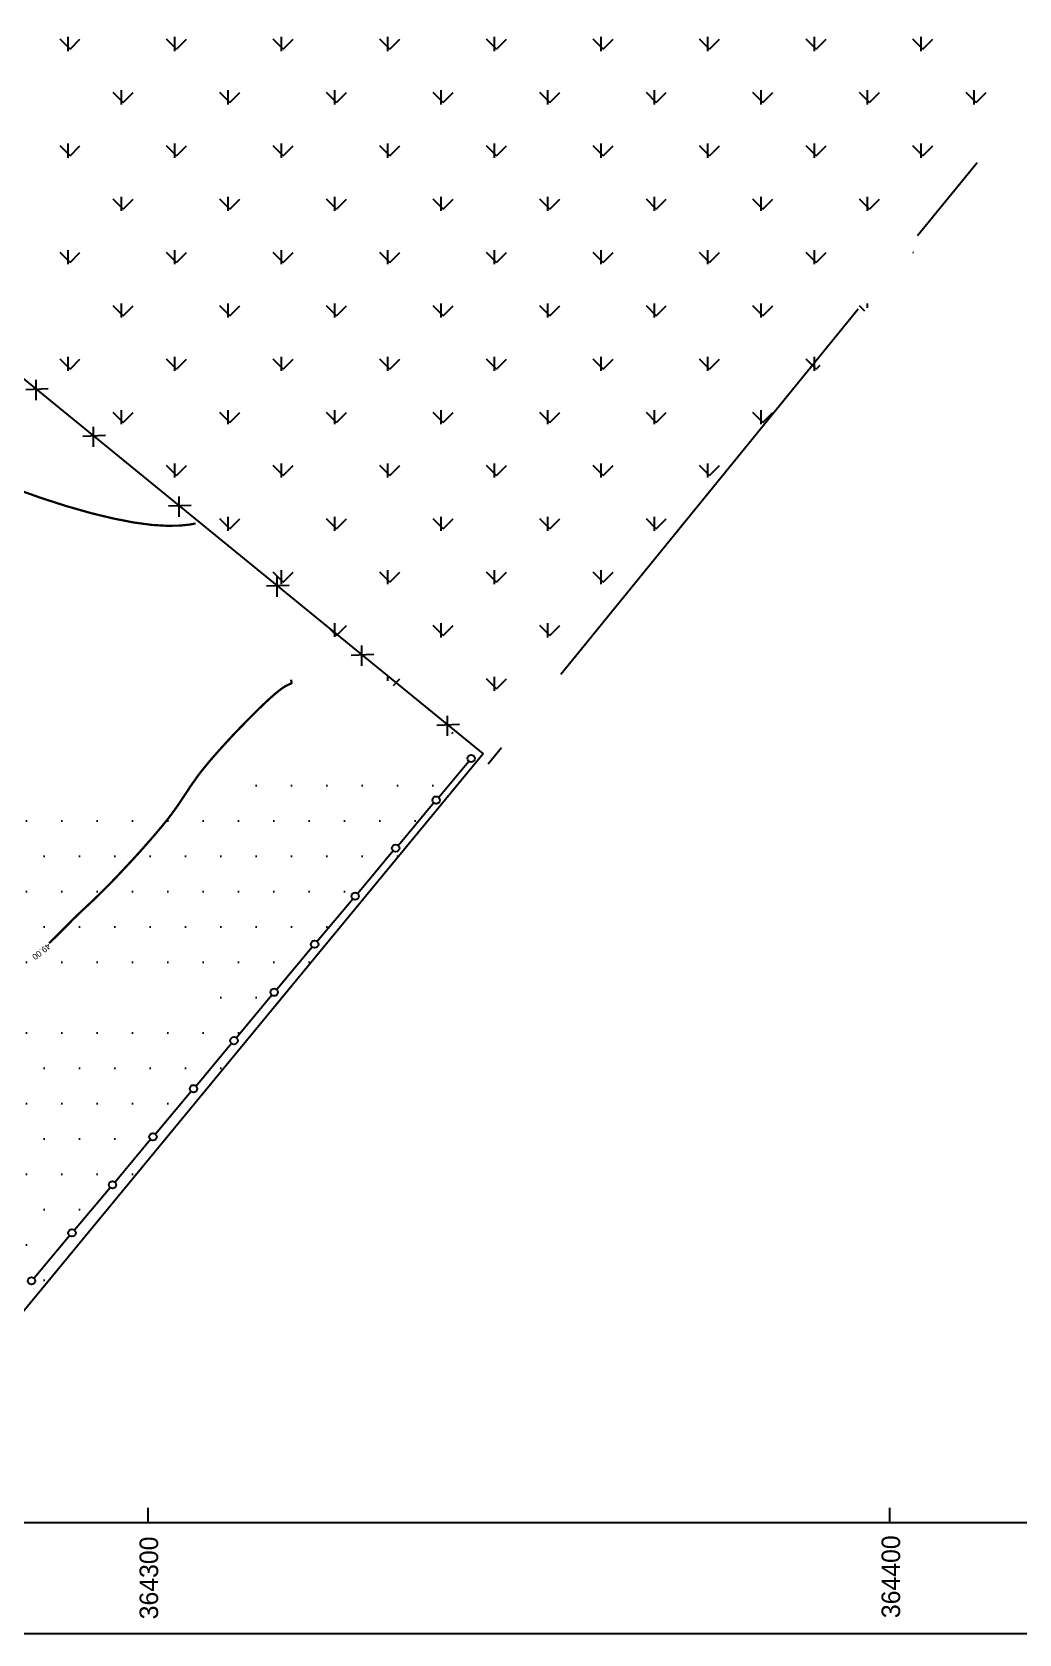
# Model space of a CAD drawing. Header units: metres. Extents: x 64 to 796628, y 142 to 671743.
# Drawn here: x 364284.4 to 364417.4, y 375585 to 375800.9 of the extents above; entities that cross this region are included whole.
import ezdxf

# ---------------------------------------------------------------- set-up
doc = ezdxf.new("R2010")
doc.units = ezdxf.units.M
doc.header["$LTSCALE"] = 2
doc.linetypes.add('AXES', pattern=[50.8, 31.75, -6.35, 6.35, -6.35])
for name, color, linetype in [('Batiment', 1, 'Continuous'), ('Cotation Courbes de niveau', 246, 'Continuous'), ('COURBE PRINCIPALE', 246, 'Continuous'), ('Limtes végétative', 92, 'Continuous'), ('vegetation', 94, 'Continuous')]:
    doc.layers.add(name, color=color, linetype=linetype)
for name, color, linetype, lineweight in [("Lingne d'arbres", 3, 'Continuous', 25), ('MUR IAV', 7, 'AXES', 25), ('SYMBOL_CLOTURE', 7, 'Continuous', 25)]:
    doc.layers.add(name, color=color, linetype=linetype, lineweight=lineweight)

msp = doc.modelspace()

# ---------------------------------------------------------------- hatches: boundary and pattern name
at = {"layer": 'Limtes végétative'}
h = msp.add_hatch(dxfattribs=at)
h.set_pattern_fill('DOTS', color=256, scale=3, style=0)
edge = h.paths.add_edge_path()
edge.add_line((364280.75, 375756.19), (364345.17, 375703.61))
edge.add_line((364230.28, 375688.29), (364283.72, 375753.76))
edge.add_line((364345.16, 375703.61), (364319.37, 375672.35))
edge.add_line((364233.79, 375661.33), (364279.31, 375623.78))
edge.add_line((364218.5, 375673.94), (364233.63, 375661.46))
edge.add_line((364226.07, 375683.14), (364228.8, 375686.47))
edge.add_line((364226.07, 375683.14), (364218.5, 375673.95))
edge.add_line((364319.37, 375672.35), (364279.31, 375623.78))

# ---------------------------------------------------------------- linework, layer by layer
for p, q in [((364345.16, 375703.61), (364319.37, 375672.35)), ((364319.37, 375672.35), (364279.31, 375623.78))]:
    msp.add_line(p, q)
at = {"layer": 'Batiment', "color": 0}
for p, q in [((364300, 375600), (364300, 375602)), ((364400, 375600), (364400, 375602)), ((364700, 375585), (363655, 375585))]:
    msp.add_line(p, q, dxfattribs=at)
msp.add_lwpolyline([(363900, 375600), (364700, 375600), (364700, 376600), (363900, 376600)], close=True, dxfattribs=at)
at = {"layer": 'COURBE PRINCIPALE', "const_width": 0.3, "flags": 128}
for points, elevation in [([(364267.77, 375747.34), (364268.87, 375746.38), (364270.87, 375744.89), (364273.24, 375743.42), (364275.99, 375741.97), (364279.04, 375740.58), (364282.29, 375739.27), (364285.65, 375738.07), (364289.01, 375736.99), (364292.27, 375736.06), (364295.34, 375735.32), (364298.12, 375734.78), (364300.52, 375734.46), (364302.57, 375734.34), (364304.29, 375734.37), (364305.73, 375734.52), (364306.4, 375734.66)], 48), ([(364319.27, 375713.59), (364319.27, 375713.59), (364319.27, 375713.59), (364319.27, 375713.59), (364319.27, 375713.58), (364319.27, 375713.57), (364319.28, 375713.56), (364319.28, 375713.54), (364319.29, 375713.51), (364319.29, 375713.47), (364319.3, 375713.43), (364319.31, 375713.39), (364319.32, 375713.34), (364319.33, 375713.3), (364319.34, 375713.25), (364319.34, 375713.21), (364319.34, 375713.18), (364319.33, 375713.15), (364319.32, 375713.13), (364319.29, 375713.1), (364319.25, 375713.08), (364319.19, 375713.05), (364319.12, 375713.02), (364319.01, 375712.97), (364318.88, 375712.91), (364318.72, 375712.84), (364318.51, 375712.73), (364318.25, 375712.56), (364317.91, 375712.33), (364317.49, 375712), (364316.97, 375711.57), (364316.34, 375711.01), (364315.58, 375710.3), (364314.69, 375709.44), (364313.7, 375708.45), (364312.64, 375707.37), (364311.54, 375706.23), (364310.45, 375705.05), (364309.4, 375703.89), (364308.42, 375702.77), (364307.55, 375701.72), (364306.81, 375700.78), (364306.19, 375699.91), (364305.63, 375699.11), (364305.12, 375698.32), (364304.6, 375697.54), (364304.05, 375696.72), (364303.43, 375695.85), (364302.71, 375694.89), (364301.85, 375693.83), (364300.89, 375692.69), (364299.85, 375691.5), (364298.78, 375690.29), (364297.69, 375689.1), (364296.63, 375687.97), (364295.64, 375686.91), (364294.73, 375685.98), (364293.95, 375685.19), (364293.26, 375684.52), (364292.66, 375683.93), (364292.1, 375683.41), (364291.57, 375682.91), (364291.03, 375682.41), (364290.47, 375681.88), (364289.86, 375681.28), (364289.18, 375680.59), (364288.42, 375679.83), (364287.6, 375679.01), (364286.73, 375678.16), (364286.66, 375678.09)], 49)]:
    msp.add_lwpolyline(points, dxfattribs=dict(at, elevation=elevation))
at = {"layer": "Lingne d'arbres"}
for p, q in [((364343.24, 375702.59), (364339.19, 375697.73)), ((364338.51, 375696.99), (364333.73, 375691.25)), ((364333.05, 375690.52), (364328.28, 375684.77)), ((364327.6, 375684.04), (364322.81, 375678.31)), ((364322.13, 375677.57), (364317.35, 375671.83)), ((364316.67, 375671.09), (364311.9, 375665.35)), ((364311.26, 375664.57), (364306.48, 375658.83)), ((364305.8, 375658.09), (364301.01, 375652.35)), ((364300.34, 375651.62), (364295.57, 375645.87)), ((364294.88, 375645.14), (364290.09, 375639.4)), ((364289.42, 375638.67), (364284.63, 375632.93))]:
    msp.add_line(p, q, dxfattribs=at)
for centre in [(364343.54, 375702.99), (364338.83, 375697.38), (364333.37, 375690.9), (364327.91, 375684.43), (364322.45, 375677.95), (364316.99, 375671.48), (364311.58, 375664.95), (364306.12, 375658.48), (364300.66, 375652), (364295.2, 375645.53), (364289.74, 375639.05), (364284.28, 375632.58)]:
    msp.add_circle(centre, 0.5, dxfattribs=at)
at = {"layer": 'MUR IAV'}
msp.add_line((364523.93, 375921.19), (364345.85, 375702.24), dxfattribs=at)
at = {"layer": 'SYMBOL_CLOTURE'}
for p, q in [((364280.75, 375756.19), (364345.17, 375703.61)), ((364284.93, 375751.28, -8.4), (364284.92, 375754, -8.4)), ((364283.5, 375752.73, -8.4), (364286.54, 375752.85, -8.4)), ((364292.65, 375744.98, -8.4), (364292.64, 375747.7, -8.4)), ((364291.22, 375746.43, -8.4), (364294.27, 375746.55, -8.4)), ((364304.18, 375735.57, -8.4), (364304.17, 375738.29, -8.4)), ((364302.75, 375737.02, -8.4), (364305.79, 375737.14, -8.4)), ((364317.41, 375724.78, -8.4), (364317.39, 375727.51, -8.4)), ((364315.97, 375726.23, -8.4), (364319.02, 375726.35, -8.4)), ((364327.38, 375716.91, -8.4), (364330.43, 375717.03, -8.4)), ((364328.81, 375715.46, -8.4), (364328.8, 375718.19, -8.4)), ((364340.37, 375706.02, -8.4), (364340.36, 375708.75, -8.4)), ((364338.94, 375707.47, -8.4), (364341.99, 375707.59, -8.4))]:
    msp.add_line(p, q, dxfattribs=at)
at = {"layer": 'vegetation', "ltscale": 0.001}
for p, q in [((364289.48, 375798.57), (364288.13, 375799.92)), ((364289.23, 375798.32), (364289.23, 375800.22)), ((364289.48, 375798.57), (364290.82, 375799.92)), ((364303.85, 375798.57), (364302.5, 375799.92)), ((364303.6, 375798.32), (364303.6, 375800.22)), ((364303.85, 375798.57), (364305.19, 375799.92)), ((364318.21, 375798.57), (364316.87, 375799.92)), ((364317.97, 375798.32), (364317.97, 375800.22)), ((364318.21, 375798.57), (364319.56, 375799.92)), ((364332.58, 375798.57), (364331.24, 375799.92)), ((364332.33, 375798.32), (364332.33, 375800.22)), ((364332.58, 375798.57), (364333.93, 375799.92)), ((364346.95, 375798.57), (364345.6, 375799.92)), ((364346.7, 375798.32), (364346.7, 375800.22)), ((364346.95, 375798.57), (364348.3, 375799.92)), ((364361.32, 375798.57), (364359.97, 375799.92)), ((364361.07, 375798.32), (364361.07, 375800.22)), ((364361.32, 375798.57), (364362.67, 375799.92)), ((364375.69, 375798.57), (364374.34, 375799.92)), ((364375.44, 375798.32), (364375.44, 375800.22)), ((364375.69, 375798.57), (364377.04, 375799.92)), ((364390.06, 375798.57), (364388.71, 375799.92)), ((364389.81, 375798.32), (364389.81, 375800.22)), ((364390.06, 375798.57), (364391.4, 375799.92)), ((364404.42, 375798.57), (364403.08, 375799.92)), ((364404.18, 375798.32), (364404.18, 375800.22)), ((364404.42, 375798.57), (364405.77, 375799.92)), ((364296.66, 375791.39), (364295.31, 375792.74)), ((364296.41, 375791.13), (364296.41, 375793.04)), ((364296.66, 375791.39), (364298.01, 375792.74)), ((364311.03, 375791.39), (364309.68, 375792.74)), ((364310.78, 375791.13), (364310.78, 375793.04)), ((364311.03, 375791.39), (364312.38, 375792.74)), ((364325.4, 375791.39), (364324.05, 375792.74)), ((364325.15, 375791.13), (364325.15, 375793.04)), ((364325.4, 375791.39), (364326.75, 375792.74)), ((364339.77, 375791.39), (364338.42, 375792.74)), ((364339.52, 375791.13), (364339.52, 375793.04)), ((364339.77, 375791.39), (364341.11, 375792.74)), ((364354.14, 375791.39), (364352.79, 375792.74)), ((364353.89, 375791.13), (364353.89, 375793.04)), ((364354.14, 375791.39), (364355.48, 375792.74)), ((364368.5, 375791.39), (364367.16, 375792.74)), ((364368.26, 375791.13), (364368.26, 375793.04)), ((364368.5, 375791.39), (364369.85, 375792.74)), ((364382.87, 375791.39), (364381.53, 375792.74)), ((364382.62, 375791.13), (364382.62, 375793.04)), ((364382.87, 375791.39), (364384.22, 375792.74)), ((364397.24, 375791.39), (364395.89, 375792.74)), ((364396.99, 375791.13), (364396.99, 375793.04)), ((364397.24, 375791.39), (364398.59, 375792.74)), ((364411.61, 375791.39), (364410.26, 375792.74)), ((364411.36, 375791.13), (364411.36, 375793.04)), ((364411.61, 375791.39), (364412.96, 375792.74)), ((364289.48, 375784.21), (364288.13, 375785.55)), ((364289.23, 375783.95), (364289.23, 375785.85)), ((364289.48, 375784.21), (364290.82, 375785.55)), ((364303.85, 375784.21), (364302.5, 375785.55)), ((364303.6, 375783.95), (364303.6, 375785.85)), ((364303.85, 375784.21), (364305.19, 375785.55)), ((364318.21, 375784.21), (364316.87, 375785.55)), ((364317.97, 375783.95), (364317.97, 375785.85)), ((364318.21, 375784.21), (364319.56, 375785.55)), ((364332.58, 375784.21), (364331.24, 375785.55)), ((364332.33, 375783.95), (364332.33, 375785.85)), ((364332.58, 375784.21), (364333.93, 375785.55)), ((364346.95, 375784.21), (364345.6, 375785.55)), ((364346.7, 375783.95), (364346.7, 375785.85)), ((364346.95, 375784.21), (364348.3, 375785.55)), ((364361.32, 375784.21), (364359.97, 375785.55)), ((364361.07, 375783.95), (364361.07, 375785.85)), ((364361.32, 375784.21), (364362.67, 375785.55)), ((364375.69, 375784.21), (364374.34, 375785.55)), ((364375.44, 375783.95), (364375.44, 375785.85)), ((364375.69, 375784.21), (364377.04, 375785.55)), ((364390.06, 375784.21), (364388.71, 375785.55)), ((364389.81, 375783.95), (364389.81, 375785.85)), ((364390.06, 375784.21), (364391.4, 375785.55)), ((364404.42, 375784.21), (364403.08, 375785.55)), ((364404.18, 375783.95), (364404.18, 375785.85)), ((364404.42, 375784.21), (364405.77, 375785.55)), ((364296.66, 375777.02), (364295.31, 375778.37)), ((364296.41, 375776.77), (364296.41, 375778.67)), ((364296.66, 375777.02), (364298.01, 375778.37)), ((364311.03, 375777.02), (364309.68, 375778.37)), ((364310.78, 375776.77), (364310.78, 375778.67)), ((364311.03, 375777.02), (364312.38, 375778.37)), ((364325.4, 375777.02), (364324.05, 375778.37)), ((364325.15, 375776.77), (364325.15, 375778.67)), ((364325.4, 375777.02), (364326.75, 375778.37)), ((364339.77, 375777.02), (364338.42, 375778.37)), ((364339.52, 375776.77), (364339.52, 375778.67)), ((364339.77, 375777.02), (364341.11, 375778.37)), ((364354.14, 375777.02), (364352.79, 375778.37)), ((364353.89, 375776.77), (364353.89, 375778.67)), ((364354.14, 375777.02), (364355.48, 375778.37)), ((364368.5, 375777.02), (364367.16, 375778.37)), ((364368.26, 375776.77), (364368.26, 375778.67)), ((364368.5, 375777.02), (364369.85, 375778.37)), ((364382.87, 375777.02), (364381.53, 375778.37)), ((364382.62, 375776.77), (364382.62, 375778.67)), ((364382.87, 375777.02), (364384.22, 375778.37)), ((364397.24, 375777.02), (364395.89, 375778.37)), ((364396.99, 375776.77), (364396.99, 375778.67)), ((364397.24, 375777.02), (364398.59, 375778.37)), ((364289.48, 375769.84), (364288.13, 375771.18)), ((364289.23, 375769.58), (364289.23, 375771.49)), ((364289.48, 375769.84), (364290.82, 375771.18)), ((364303.85, 375769.84), (364302.5, 375771.18)), ((364303.6, 375769.58), (364303.6, 375771.49)), ((364303.85, 375769.84), (364305.19, 375771.18)), ((364318.21, 375769.84), (364316.87, 375771.18)), ((364317.97, 375769.58), (364317.97, 375771.49)), ((364318.21, 375769.84), (364319.56, 375771.18)), ((364332.58, 375769.84), (364331.24, 375771.18)), ((364332.33, 375769.58), (364332.33, 375771.49)), ((364332.58, 375769.84), (364333.93, 375771.18)), ((364346.95, 375769.84), (364345.6, 375771.18)), ((364346.7, 375769.58), (364346.7, 375771.49)), ((364346.95, 375769.84), (364348.3, 375771.18)), ((364361.32, 375769.84), (364359.97, 375771.18)), ((364361.07, 375769.58), (364361.07, 375771.49)), ((364361.32, 375769.84), (364362.67, 375771.18)), ((364375.69, 375769.84), (364374.34, 375771.18)), ((364375.44, 375769.58), (364375.44, 375771.49)), ((364375.69, 375769.84), (364377.04, 375771.18)), ((364390.06, 375769.84), (364388.71, 375771.18)), ((364389.81, 375769.58), (364389.81, 375771.49)), ((364390.06, 375769.84), (364391.4, 375771.18)), ((364403.16, 375771.11), (364403.08, 375771.18)), ((364296.66, 375762.65), (364295.31, 375764)), ((364296.41, 375762.4), (364296.41, 375764.3)), ((364296.66, 375762.65), (364298.01, 375764)), ((364311.03, 375762.65), (364309.68, 375764)), ((364310.78, 375762.4), (364310.78, 375764.3)), ((364311.03, 375762.65), (364312.38, 375764)), ((364325.4, 375762.65), (364324.05, 375764)), ((364325.15, 375762.4), (364325.15, 375764.3)), ((364325.4, 375762.65), (364326.75, 375764)), ((364339.77, 375762.65), (364338.42, 375764)), ((364339.52, 375762.4), (364339.52, 375764.3)), ((364339.77, 375762.65), (364341.11, 375764)), ((364354.14, 375762.65), (364352.79, 375764)), ((364353.89, 375762.4), (364353.89, 375764.3)), ((364354.14, 375762.65), (364355.48, 375764)), ((364368.5, 375762.65), (364367.16, 375764)), ((364368.26, 375762.4), (364368.26, 375764.3)), ((364368.5, 375762.65), (364369.85, 375764)), ((364382.87, 375762.65), (364381.53, 375764)), ((364382.62, 375762.4), (364382.62, 375764.3)), ((364382.87, 375762.65), (364384.22, 375764)), ((364396.63, 375763.26), (364395.89, 375764)), ((364396.99, 375763.7), (364396.99, 375764.3)), ((364289.48, 375755.47), (364288.13, 375756.82)), ((364289.23, 375755.21), (364289.23, 375757.12)), ((364289.48, 375755.47), (364290.82, 375756.82)), ((364303.85, 375755.47), (364302.5, 375756.82)), ((364303.6, 375755.21), (364303.6, 375757.12)), ((364303.85, 375755.47), (364305.19, 375756.82)), ((364318.21, 375755.47), (364316.87, 375756.82)), ((364317.97, 375755.21), (364317.97, 375757.12)), ((364318.21, 375755.47), (364319.56, 375756.82)), ((364332.58, 375755.47), (364331.24, 375756.82)), ((364332.33, 375755.21), (364332.33, 375757.12)), ((364332.58, 375755.47), (364333.93, 375756.82)), ((364346.95, 375755.47), (364345.6, 375756.82)), ((364346.7, 375755.21), (364346.7, 375757.12)), ((364346.95, 375755.47), (364348.3, 375756.82)), ((364361.32, 375755.47), (364359.97, 375756.82)), ((364361.07, 375755.21), (364361.07, 375757.12)), ((364361.32, 375755.47), (364362.67, 375756.82)), ((364375.69, 375755.47), (364374.34, 375756.82)), ((364375.44, 375755.21), (364375.44, 375757.12)), ((364375.69, 375755.47), (364377.04, 375756.82)), ((364390.06, 375755.47), (364388.71, 375756.82)), ((364389.81, 375755.21), (364389.81, 375757.12)), ((364390.06, 375755.47), (364390.58, 375755.99)), ((364296.66, 375748.28), (364295.31, 375749.63)), ((364296.41, 375748.03), (364296.41, 375749.93)), ((364296.66, 375748.28), (364298.01, 375749.63)), ((364311.03, 375748.28), (364309.68, 375749.63)), ((364310.78, 375748.03), (364310.78, 375749.93)), ((364311.03, 375748.28), (364312.38, 375749.63)), ((364325.4, 375748.28), (364324.05, 375749.63)), ((364325.15, 375748.03), (364325.15, 375749.93)), ((364325.4, 375748.28), (364326.75, 375749.63)), ((364339.77, 375748.28), (364338.42, 375749.63)), ((364339.52, 375748.03), (364339.52, 375749.93)), ((364339.77, 375748.28), (364341.11, 375749.63)), ((364354.14, 375748.28), (364352.79, 375749.63)), ((364353.89, 375748.03), (364353.89, 375749.93)), ((364354.14, 375748.28), (364355.48, 375749.63)), ((364368.5, 375748.28), (364367.16, 375749.63)), ((364368.26, 375748.03), (364368.26, 375749.93)), ((364368.5, 375748.28), (364369.85, 375749.63)), ((364382.87, 375748.28), (364381.53, 375749.63)), ((364382.62, 375748.03), (364382.62, 375749.93)), ((364382.87, 375748.28), (364384.22, 375749.63)), ((364303.85, 375741.1), (364302.5, 375742.45)), ((364303.6, 375740.84), (364303.6, 375742.75)), ((364303.85, 375741.1), (364305.19, 375742.45)), ((364318.21, 375741.1), (364316.87, 375742.45)), ((364317.97, 375740.84), (364317.97, 375742.75)), ((364318.21, 375741.1), (364319.56, 375742.45)), ((364332.58, 375741.1), (364331.24, 375742.45)), ((364332.33, 375740.84), (364332.33, 375742.75)), ((364332.58, 375741.1), (364333.93, 375742.45)), ((364346.95, 375741.1), (364345.6, 375742.45)), ((364346.7, 375740.84), (364346.7, 375742.75)), ((364346.95, 375741.1), (364348.3, 375742.45)), ((364361.32, 375741.1), (364359.97, 375742.45)), ((364361.07, 375740.84), (364361.07, 375742.75)), ((364361.32, 375741.1), (364362.67, 375742.45)), ((364375.69, 375741.1), (364374.34, 375742.45)), ((364375.44, 375740.84), (364375.44, 375742.75)), ((364375.69, 375741.1), (364377.04, 375742.45)), ((364311.03, 375733.92), (364309.68, 375735.26)), ((364310.78, 375733.66), (364310.78, 375735.57)), ((364311.03, 375733.92), (364312.38, 375735.26)), ((364325.4, 375733.92), (364324.05, 375735.26)), ((364325.15, 375733.66), (364325.15, 375735.57)), ((364325.4, 375733.92), (364326.75, 375735.26)), ((364339.77, 375733.92), (364338.42, 375735.26)), ((364339.52, 375733.66), (364339.52, 375735.57)), ((364339.77, 375733.92), (364341.11, 375735.26)), ((364354.14, 375733.92), (364352.79, 375735.26)), ((364353.89, 375733.66), (364353.89, 375735.57)), ((364354.14, 375733.92), (364355.48, 375735.26)), ((364368.5, 375733.92), (364367.16, 375735.26)), ((364368.26, 375733.66), (364368.26, 375735.57)), ((364368.5, 375733.92), (364369.85, 375735.26)), ((364318.21, 375726.73), (364316.87, 375728.08)), ((364317.97, 375726.48), (364317.97, 375728.38)), ((364318.21, 375726.73), (364319.56, 375728.08)), ((364332.58, 375726.73), (364331.24, 375728.08)), ((364332.33, 375726.48), (364332.33, 375728.38)), ((364332.58, 375726.73), (364333.93, 375728.08)), ((364346.95, 375726.73), (364345.6, 375728.08)), ((364346.7, 375726.48), (364346.7, 375728.38)), ((364346.95, 375726.73), (364348.3, 375728.08)), ((364361.32, 375726.73), (364359.97, 375728.08)), ((364361.07, 375726.48), (364361.07, 375728.38)), ((364361.32, 375726.73), (364362.67, 375728.08)), ((364325.4, 375719.55), (364324.05, 375720.89)), ((364325.15, 375719.39), (364325.15, 375721.2)), ((364325.4, 375719.55), (364326.75, 375720.89)), ((364339.77, 375719.55), (364338.42, 375720.89)), ((364339.52, 375719.29), (364339.52, 375721.2)), ((364339.77, 375719.55), (364341.11, 375720.89)), ((364354.14, 375719.55), (364352.79, 375720.89)), ((364353.89, 375719.29), (364353.89, 375721.2)), ((364354.14, 375719.55), (364355.48, 375720.89)), ((364332.33, 375713.44), (364332.33, 375714.01)), ((364333.06, 375712.84), (364333.93, 375713.71)), ((364346.95, 375712.36), (364345.6, 375713.71)), ((364346.7, 375712.11), (364346.7, 375714.01)), ((364346.95, 375712.36), (364348.3, 375713.71)), ((364340.92, 375706.33), (364341.11, 375706.53))]:
    msp.add_line(p, q, dxfattribs=at)

# ---------------------------------------------------------------- texts
at = {"layer": 'Batiment', "color": 0, "char_height": 2.5, "attachment_point": 5, "rotation": 90}
for s, insert in [('364300', (364300.12, 375592.55)), ('364400', (364400.13, 375592.71))]:
    msp.add_mtext(s, dxfattribs=dict(at, insert=insert))
at = {"layer": 'Cotation Courbes de niveau', "insert": (364286.98, 375677.51, 96), "char_height": 0.3, "width": 16.9222, "attachment_point": 1, "rotation": 218.3574}
msp.add_mtext('{\\fArial|b0|i0|c0|p34;\\H2.667x;49.00}', dxfattribs=at)

doc.saveas('drawing.dxf')
